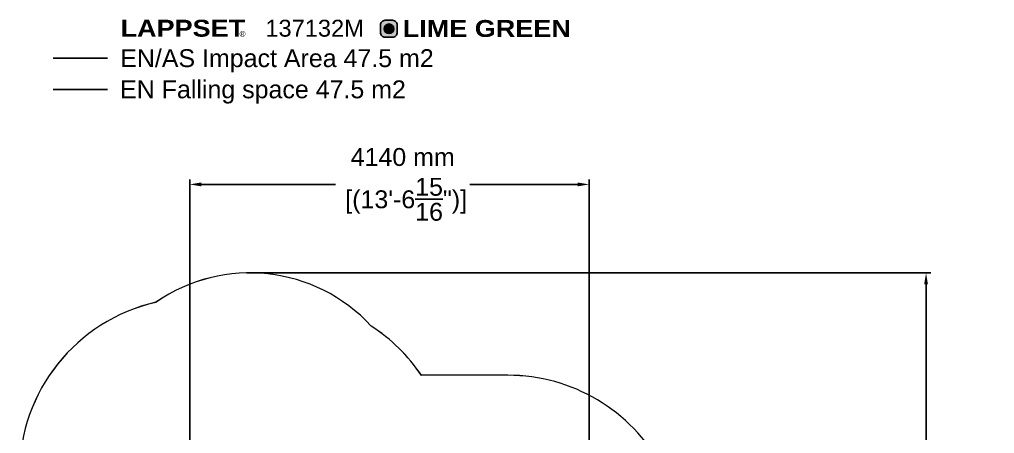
# Model space of a CAD drawing. Extents: x -5207 to 7460, y -6482 to 6318.
# Drawn here: x -2636 to 7460, y 2033 to 6318 of the extents above; entities that cross this region are included whole.
import ezdxf

# ---------------------------------------------------------------- set-up
doc = ezdxf.new("R2010")
doc.units = 0
doc.header["$LTSCALE"] = 5
doc.header["$PDMODE"] = 33
doc.header["$PDSIZE"] = 20
doc.layers.get('Defpoints').update_dxf_attribs({"linetype": 'CONTINUOUS'})
for name, color, linetype in [('Lg_area', 4, 'CONTINUOUS'), ('Lg_dim', 7, 'CONTINUOUS'), ('Lg_txt', 4, 'CONTINUOUS'), ('Lime green', 7, 'CONTINUOUS')]:
    doc.layers.add(name, color=color, linetype=linetype)
doc.styles.add('LG1', font='arial.ttf', dxfattribs={"height": 185})
doc.styles.add('LG2', font='ariblk.ttf', dxfattribs={"height": 185})
doc.styles.add('LG3', font='simplex.shx')
doc.dimstyles.new('LG_DIM', dxfattribs={"dimtxt": 185, "dimasz": 120, "dimexe": 50, "dimexo": 1, "dimgap": 50, "dimtad": 0, "dimtih": 1, "dimtoh": 1, "dimdec": 0, "dimrnd": 10, "dimdsep": 46, "dimtxsty": 'LG1', "dimcen": 2.5, "dimclrt": 4, "dimadec": 4, "dimazin": 0, "dimtfac": 1, "dimtdec": 0, "dimtmove": 0, "dimatfit": 3, "dimfxl": 1, "dimtolj": 1, "dimtzin": 0, "dimarcsym": 0})

# ---------------------------------------------------------------- blocks, each defined once
blk = doc.blocks.new('prodnum')
at = {"layer": 'Lg_txt'}
for s, height, style, p in [('LAPPSET', 175, 'LG2', (0, 0)), ('®', 60, 'LG1', (1233, -2))]:
    blk.add_text(s, height=height, dxfattribs=dict(at, style=style)).set_placement(p)
at = {"layer": 'Lg_txt', "style": 'LG1'}
blk.add_attdef('PRODNUM', (1500, 0), '', height=175, dxfattribs=at)
blk = doc.blocks.new('*D5')
at = {"layer": 'Defpoints', "color": 0, "transparency": 16777216}
for p in [(-283, 3695, 0), (-100, -4660), (6751, -4660)]:
    blk.add_point(p, dxfattribs=at)
at = {"layer": 'Lg_dim', "color": 0, "lineweight": -2, "transparency": 16777216}
for p, q in [((-282, 3695), (6801, 3695)), ((6751, 3575), (6751, -298)), ((6751, -4540), (6751, -1198)), ((-99, -4660), (6801, -4660))]:
    blk.add_line(p, q, dxfattribs=at)
at = {"layer": 'Lg_dim', "color": 0, "transparency": 16777216}
for points in [[(6731, 3575), (6771, 3575), (6751, 3695)], [(6731, -4540), (6771, -4540), (6751, -4660)]]:
    blk.add_solid(points, dxfattribs=at)
at = {"layer": 'Lg_dim', "color": 4, "transparency": 16777216, "insert": (6751, -748), "char_height": 185, "attachment_point": 5, "style": 'LG1'}
blk.add_mtext('\\A1;8350 mm\\P [(27\'-5{\\H1.000000x;\\S1/8;}")]', dxfattribs=at)
blk = doc.blocks.new('*D7')
at = {"layer": 'Defpoints', "color": 0, "transparency": 16777216}
for p in [(3262, 4611), (-873, 400), (3262, -330)]:
    blk.add_point(p, dxfattribs=at)
at = {"layer": 'Lg_dim', "color": 0, "lineweight": -2, "transparency": 16777216}
for p, q in [((-873, 401), (-873, 4661)), ((3262, -329), (3262, 4661)), ((-753, 4611), (637, 4611)), ((3143, 4611), (2027, 4611))]:
    blk.add_line(p, q, dxfattribs=at)
at = {"layer": 'Lg_dim', "color": 0, "transparency": 16777216}
for points in [[(-753, 4631), (-753, 4591), (-873, 4611)], [(3143, 4631), (3143, 4591), (3262, 4611)]]:
    blk.add_solid(points, dxfattribs=at)
at = {"layer": 'Lg_dim', "color": 4, "transparency": 16777216, "insert": (1332, 4611), "char_height": 185, "attachment_point": 5, "style": 'LG1'}
blk.add_mtext('\\A1;4140 mm\\P [(13\'-6{\\H1.000000x;\\S15/16;}")]', dxfattribs=at)
blk = doc.blocks.new('Variteemalayerit')
at = {"layer": 'Lime green', "true_color": 0xb1c72c}
h = blk.add_hatch(color=62, dxfattribs=at)
h.dxf.hatch_style = 1
edge = h.paths.add_edge_path()
edge.add_line((2695, 137), (2695, 212))
edge.add_arc((2745, 212), 50, 90, 180, ccw=False)
edge.add_line((2745, 262), (2820, 262))
edge.add_arc((2820, 212), 50, 0, 90, ccw=False)
edge.add_line((2870, 212), (2870, 137))
edge.add_arc((2820, 137), 50, -90, 0, ccw=False)
edge.add_line((2820, 87), (2745, 87))
edge.add_arc((2745, 137), 50, 180, 270, ccw=False)
at = {"layer": 'Lime green'}
h = blk.add_hatch(color=250, dxfattribs=at)
h.dxf.hatch_style = 1
edge = h.paths.add_edge_path()
edge.add_arc((2783, 174), 50.2, 0, 360)
at = {"layer": 'Lime green', "color": 62, "true_color": 0xb1c72c}
blk.add_lwpolyline([(2695, 137), (2695, 212, -0.414214), (2745, 262), (2820, 262, -0.414214), (2870, 212), (2870, 137, -0.414214), (2820, 87), (2745, 87, -0.414214)], format="xyb", close=True, dxfattribs=at)
at = {"layer": 'Lime green', "color": 250}
blk.add_circle((2783, 174), 50.2, dxfattribs=at)
at = {"layer": 'Lime green', "color": 62, "true_color": 0xb1c72c, "insert": (2926, 265), "char_height": 175, "attachment_point": 1, "style": 'LG3'}
blk.add_mtext_dynamic_manual_height_columns('{\\fArial Black|b0|i0|c0|p34;LIME GREEN}', width=3485.89, gutter_width=12.5, heights=[0], dxfattribs=at)

msp = doc.modelspace()

# ---------------------------------------------------------------- linework, layer by layer
at = {"layer": 'Lg_area', "linetype": 'Continuous', "lineweight": 0}
for p, q in [((2421.5, 2635.8), (1578.5, 2635.8)), ((2421.5, 2635.5), (1578.5, 2635.5))]:
    msp.add_line(p, q, dxfattribs=at)
for centre, radius, start, end in [((-250, 1984), 1710.8, 42.74844, 124.69245), ((-250, 1984), 1710.5, 42.74694, 124.69467), ((-821.5, 1621.5), 1814.3, 102.80953, 180), ((-821.5, 1621.5), 1814, 102.80754, 180), ((21.5, 1621.5), 1814, 33.95689, 57.12625), ((21.5, 1621.5), 1814.3, 33.96271, 57.12499), ((1578.5, 821.5), 1814, 90, 91.65413), ((1578.5, 821.5), 1814.3, 90, 91.64831), ((2421.5, 821.5), 1814.3, 28.6138, 90), ((2421.5, 821.5), 1814, 28.61032, 90)]:
    msp.add_arc(centre, radius, start, end, dxfattribs=at)
at = {"layer": 'Lg_txt'}
msp.add_lwpolyline([(-1724.7, 5918.7), (-2287, 5918.7)], dxfattribs=at)
at = {"layer": 'Lg_txt', "color": 83}
msp.add_lwpolyline([(-1724.7, 5593.5), (-2287, 5593.5)], dxfattribs=at)

# ---------------------------------------------------------------- block references
at = {"layer": 'Lg_txt'}
msp.add_blockref('prodnum', (-1589.9, 6139.9), dxfattribs=at).add_auto_attribs({'PRODNUM': '137132M'})
msp.add_blockref('Variteemalayerit', (-1593.8, 6047.3), dxfattribs=at)

# ---------------------------------------------------------------- texts
at = {"layer": 'Lg_txt', "style": 'LG1'}
msp.add_text('EN/AS Impact Area 47.5 m2', height=185, dxfattribs=at).set_placement((-1592.9, 5825))
at = {"layer": 'Lg_txt', "color": 83, "style": 'LG1'}
msp.add_text('EN Falling space 47.5 m2 ', height=185, dxfattribs=at).set_placement((-1594.1, 5502.3))

# ---------------------------------------------------------------- dimensions: what is measured, and where the dimension line sits
at = {"layer": 'Lg_dim'}
dim = msp.add_linear_dim(base=(3262.5, 4611), p1=(-872.5, 400), p2=(3262.5, -330), dimstyle='LG_DIM', override={"dimpost": ' mm\\X'}, dxfattribs=at)
dim.commit()
dim.dimension.update_dxf_attribs({"geometry": '*D7', "text_midpoint": (1332, 4611), "dimtype": 160})
dim = msp.add_linear_dim(base=(6750.7, -4659.7), p1=(-283.4, 3694.5, 0.2), p2=(-100, -4659.7), angle=90, dimstyle='LG_DIM', override={"dimpost": ' mm\\X'}, dxfattribs=at)
dim.commit()
dim.dimension.update_dxf_attribs({"geometry": '*D5', "text_midpoint": (6750.7, -747.8), "dimtype": 160})

doc.saveas('drawing.dxf')
